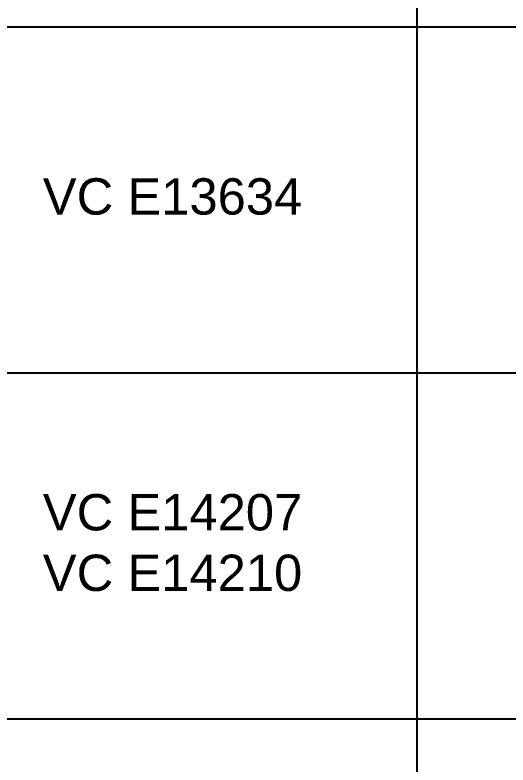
# Model space of a CAD drawing. Header units: inches. Extents: x 3613 to 8393, y -2205 to -794.
# Drawn here: x 3660.7 to 3708.3, y -1112.6 to -1040.4 of the extents above; entities that cross this region are included whole.
import ezdxf

# ---------------------------------------------------------------- set-up
doc = ezdxf.new("R2010")
doc.units = ezdxf.units.IN
doc.header["$MEASUREMENT"] = 0
doc.styles.get("Standard").update_dxf_attribs({"font": 'arial.ttf'})

msp = doc.modelspace()

# ---------------------------------------------------------------- linework, layer by layer
for p, q in [((3699.458, -894.646), (3699.458, -1150.606)), ((3632.745, -1041.506), (4029.183, -1041.506)), ((3632.745, -1074.848), (4029.183, -1074.848)), ((3632.745, -1108.189), (4029.183, -1108.189))]:
    msp.add_line(p, q)

# ---------------------------------------------------------------- texts
at = {"char_height": 3.5, "width": 34.34827, "attachment_point": 5}
for s, insert in [('VC E13634', (3675.922, -1057.871)), ('VC E14207^JVC E14210', (3675.922, -1091.213))]:
    msp.add_mtext(s, dxfattribs=dict(at, insert=insert))

doc.saveas('drawing.dxf')
